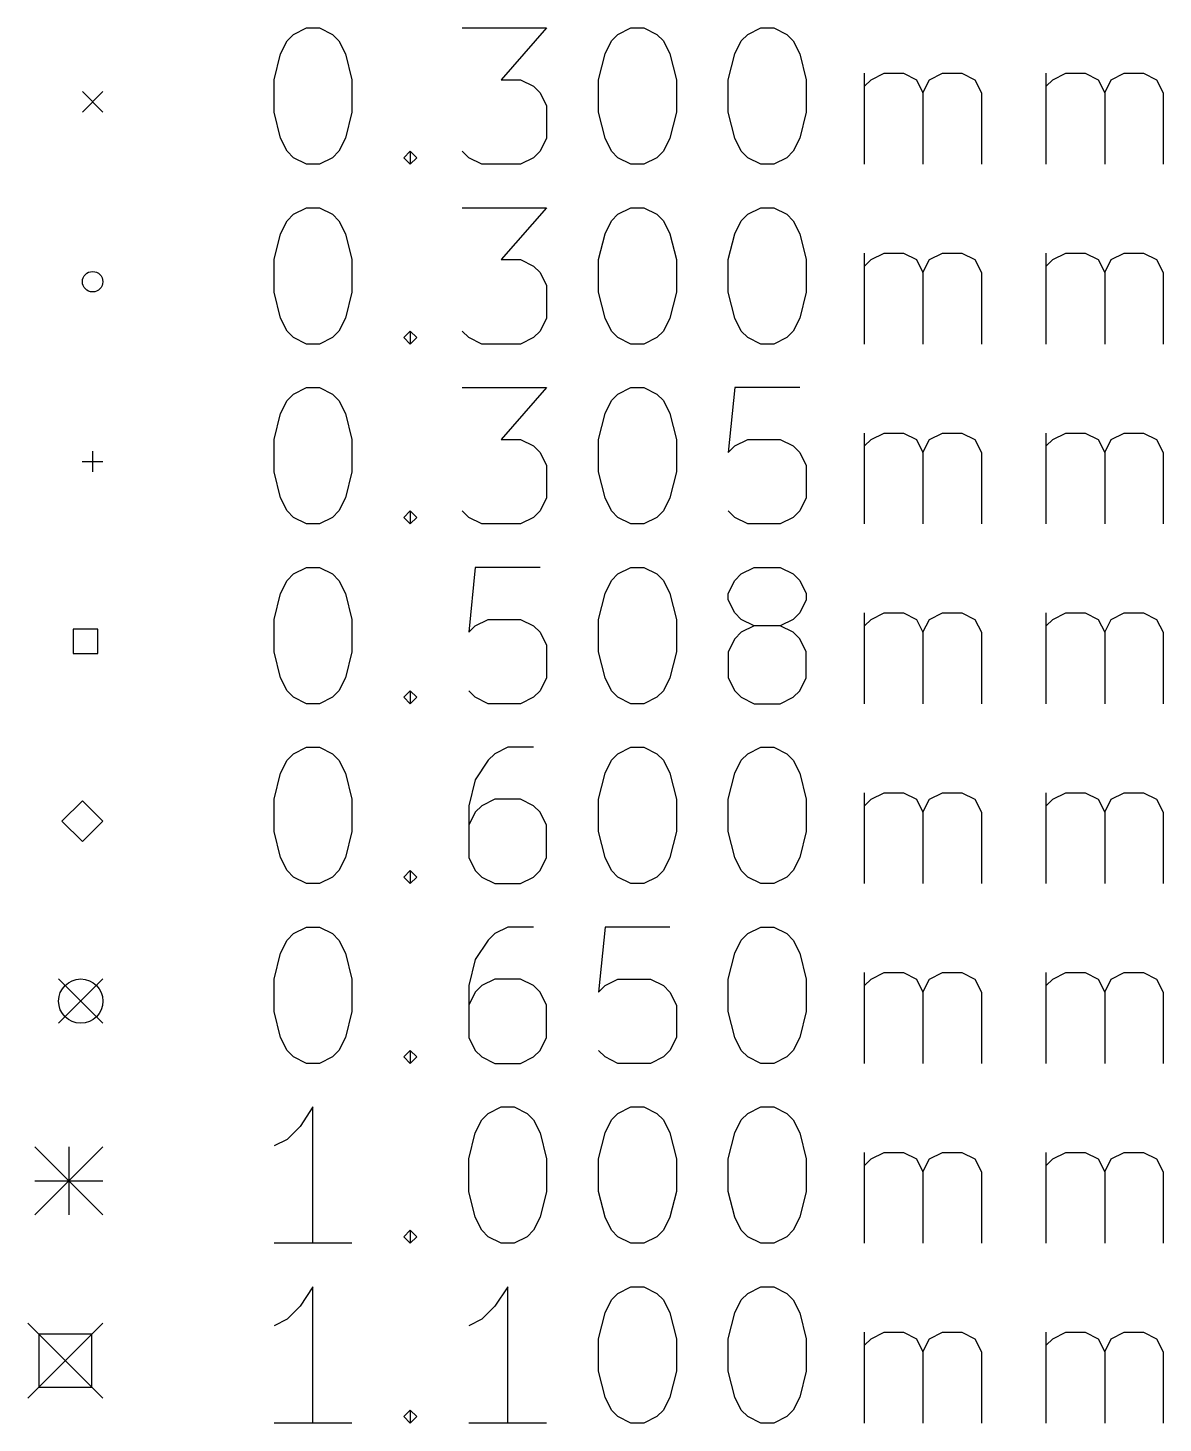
# Model space of a CAD drawing. Extents: x -30.2 to 35.4, y -56.2 to 29.
# Drawn here: x -30.2 to -13.54, y -55.39 to -34.91 of the extents above; entities that cross this region are included whole.
import ezdxf

# ---------------------------------------------------------------- set-up
doc = ezdxf.new("R2010")
doc.units = 0
doc.layers.add('BLACK', color=7, linetype='CONTINUOUS')

msp = doc.modelspace()

# ---------------------------------------------------------------- linework, layer by layer
at = {"layer": 'BLACK', "linetype": 'CONTINUOUS'}
for p, q in [((-26.397, -35.1053), (-26.3018, -35.0101)), ((-26.3018, -35.0101), (-26.1113, -34.9148)), ((-26.1113, -34.9148), (-25.9208, -34.9148)), ((-25.9208, -34.9148), (-25.7303, -35.0101)), ((-25.7303, -35.0101), (-25.6351, -35.1053)), ((-23.8256, -34.9148), (-22.5875, -34.9148)), ((-22.5875, -34.9148), (-23.2541, -35.6767)), ((-21.6351, -35.1053), (-21.5398, -35.0101)), ((-21.5398, -35.0101), (-21.3494, -34.9148)), ((-21.3494, -34.9148), (-21.1589, -34.9148)), ((-21.1589, -34.9148), (-20.9684, -35.0101)), ((-20.9684, -35.0101), (-20.8732, -35.1053)), ((-19.7303, -35.1053), (-19.6351, -35.0101)), ((-19.6351, -35.0101), (-19.4446, -34.9148)), ((-19.4446, -34.9148), (-19.2541, -34.9148)), ((-19.2541, -34.9148), (-19.0637, -35.0101)), ((-19.0637, -35.0101), (-18.9684, -35.1053)), ((-26.4922, -35.2958), (-26.397, -35.1053)), ((-25.6351, -35.1053), (-25.5398, -35.2958)), ((-21.7303, -35.2958), (-21.6351, -35.1053)), ((-20.8732, -35.1053), (-20.7779, -35.2958)), ((-19.8256, -35.2958), (-19.7303, -35.1053)), ((-18.9684, -35.1053), (-18.8732, -35.2958)), ((-26.5875, -35.6767), (-26.4922, -35.2958)), ((-25.5398, -35.2958), (-25.4446, -35.6767)), ((-21.8256, -35.6767), (-21.7303, -35.2958)), ((-20.7779, -35.2958), (-20.6827, -35.6767)), ((-19.9208, -35.6767), (-19.8256, -35.2958)), ((-18.8732, -35.2958), (-18.7779, -35.6767)), ((-17.9208, -36.9148), (-17.9208, -35.5815)), ((-17.8256, -35.6767), (-17.6351, -35.5815)), ((-17.6351, -35.5815), (-17.3494, -35.5815)), ((-17.3494, -35.5815), (-17.1589, -35.6767)), ((-16.9684, -35.6767), (-16.7779, -35.5815)), ((-16.7779, -35.5815), (-16.4922, -35.5815)), ((-16.4922, -35.5815), (-16.3018, -35.6767)), ((-15.2541, -36.9148), (-15.2541, -35.5815)), ((-15.1589, -35.6767), (-14.9684, -35.5815)), ((-14.9684, -35.5815), (-14.6827, -35.5815)), ((-14.6827, -35.5815), (-14.4922, -35.6767)), ((-14.3018, -35.6767), (-14.1113, -35.5815)), ((-14.1113, -35.5815), (-13.8256, -35.5815)), ((-13.8256, -35.5815), (-13.6351, -35.6767)), ((-26.5875, -36.1529), (-26.5875, -35.6767)), ((-25.4446, -35.6767), (-25.4446, -36.1529)), ((-23.2541, -35.6767), (-22.9684, -35.6767)), ((-22.9684, -35.6767), (-22.7779, -35.772)), ((-22.7779, -35.772), (-22.6827, -35.8672)), ((-21.8256, -36.1529), (-21.8256, -35.6767)), ((-20.6827, -35.6767), (-20.6827, -36.1529)), ((-19.9208, -36.1529), (-19.9208, -35.6767)), ((-18.7779, -35.6767), (-18.7779, -36.1529)), ((-17.9208, -35.772), (-17.8256, -35.6767)), ((-17.1589, -35.6767), (-17.0637, -35.8672)), ((-17.0637, -35.8672), (-16.9684, -35.6767)), ((-16.3018, -35.6767), (-16.2065, -35.8672)), ((-15.2541, -35.772), (-15.1589, -35.6767)), ((-14.4922, -35.6767), (-14.397, -35.8672)), ((-14.397, -35.8672), (-14.3018, -35.6767)), ((-13.6351, -35.6767), (-13.5398, -35.8672)), ((-29.4, -35.85), (-29.1, -36.15)), ((-29.1, -35.85), (-29.4, -36.15)), ((-22.6827, -35.8672), (-22.5875, -36.0577)), ((-17.0637, -35.8672), (-17.0637, -36.9148)), ((-16.2065, -35.8672), (-16.2065, -36.9148)), ((-14.397, -35.8672), (-14.397, -36.9148)), ((-13.5398, -35.8672), (-13.5398, -36.9148)), ((-26.4922, -36.5339), (-26.5875, -36.1529)), ((-25.4446, -36.1529), (-25.5398, -36.5339)), ((-22.5875, -36.0577), (-22.5875, -36.5339)), ((-21.7303, -36.5339), (-21.8256, -36.1529)), ((-20.6827, -36.1529), (-20.7779, -36.5339)), ((-19.8256, -36.5339), (-19.9208, -36.1529)), ((-18.7779, -36.1529), (-18.8732, -36.5339)), ((-26.397, -36.7244), (-26.4922, -36.5339)), ((-25.5398, -36.5339), (-25.6351, -36.7244)), ((-22.5875, -36.5339), (-22.6827, -36.7244)), ((-21.6351, -36.7244), (-21.7303, -36.5339)), ((-20.7779, -36.5339), (-20.8732, -36.7244)), ((-19.7303, -36.7244), (-19.8256, -36.5339)), ((-18.8732, -36.5339), (-18.9684, -36.7244)), ((-26.3018, -36.8196), (-26.397, -36.7244)), ((-26.1113, -36.9148), (-26.3018, -36.8196)), ((-25.7303, -36.8196), (-25.9208, -36.9148)), ((-25.6351, -36.7244), (-25.7303, -36.8196)), ((-24.6827, -36.8196), (-24.5875, -36.7244)), ((-24.5875, -36.9148), (-24.6827, -36.8196)), ((-24.5875, -36.7244), (-24.4922, -36.8196)), ((-24.5875, -36.7244), (-24.5875, -36.9148)), ((-24.4922, -36.8196), (-24.5875, -36.9148)), ((-23.7303, -36.8196), (-23.8256, -36.7244)), ((-23.5398, -36.9148), (-23.7303, -36.8196)), ((-22.7779, -36.8196), (-22.9684, -36.9148)), ((-22.6827, -36.7244), (-22.7779, -36.8196)), ((-21.5398, -36.8196), (-21.6351, -36.7244)), ((-21.3494, -36.9148), (-21.5398, -36.8196)), ((-20.9684, -36.8196), (-21.1589, -36.9148)), ((-20.8732, -36.7244), (-20.9684, -36.8196)), ((-19.6351, -36.8196), (-19.7303, -36.7244)), ((-19.4446, -36.9148), (-19.6351, -36.8196)), ((-19.0637, -36.8196), (-19.2541, -36.9148)), ((-18.9684, -36.7244), (-19.0637, -36.8196)), ((-25.9208, -36.9148), (-26.1113, -36.9148)), ((-22.9684, -36.9148), (-23.5398, -36.9148)), ((-21.1589, -36.9148), (-21.3494, -36.9148)), ((-19.2541, -36.9148), (-19.4446, -36.9148)), ((-26.397, -37.7453), (-26.3018, -37.6501)), ((-26.3018, -37.6501), (-26.1113, -37.5548)), ((-26.1113, -37.5548), (-25.9208, -37.5548)), ((-25.9208, -37.5548), (-25.7303, -37.6501)), ((-25.7303, -37.6501), (-25.6351, -37.7453)), ((-23.8256, -37.5548), (-22.5875, -37.5548)), ((-22.5875, -37.5548), (-23.2541, -38.3167)), ((-21.6351, -37.7453), (-21.5398, -37.6501)), ((-21.5398, -37.6501), (-21.3494, -37.5548)), ((-21.3494, -37.5548), (-21.1589, -37.5548)), ((-21.1589, -37.5548), (-20.9684, -37.6501)), ((-20.9684, -37.6501), (-20.8732, -37.7453)), ((-19.7303, -37.7453), (-19.6351, -37.6501)), ((-19.6351, -37.6501), (-19.4446, -37.5548)), ((-19.4446, -37.5548), (-19.2541, -37.5548)), ((-19.2541, -37.5548), (-19.0637, -37.6501)), ((-19.0637, -37.6501), (-18.9684, -37.7453)), ((-26.4922, -37.9358), (-26.397, -37.7453)), ((-25.6351, -37.7453), (-25.5398, -37.9358)), ((-21.7303, -37.9358), (-21.6351, -37.7453)), ((-20.8732, -37.7453), (-20.7779, -37.9358)), ((-19.8256, -37.9358), (-19.7303, -37.7453)), ((-18.9684, -37.7453), (-18.8732, -37.9358)), ((-26.5875, -38.3167), (-26.4922, -37.9358)), ((-25.5398, -37.9358), (-25.4446, -38.3167)), ((-21.8256, -38.3167), (-21.7303, -37.9358)), ((-20.7779, -37.9358), (-20.6827, -38.3167)), ((-19.9208, -38.3167), (-19.8256, -37.9358)), ((-18.8732, -37.9358), (-18.7779, -38.3167)), ((-17.9208, -39.5548), (-17.9208, -38.2215)), ((-17.8256, -38.3167), (-17.6351, -38.2215)), ((-17.6351, -38.2215), (-17.3494, -38.2215)), ((-17.3494, -38.2215), (-17.1589, -38.3167)), ((-16.9684, -38.3167), (-16.7779, -38.2215)), ((-16.7779, -38.2215), (-16.4922, -38.2215)), ((-16.4922, -38.2215), (-16.3018, -38.3167)), ((-15.2541, -39.5548), (-15.2541, -38.2215)), ((-15.1589, -38.3167), (-14.9684, -38.2215)), ((-14.9684, -38.2215), (-14.6827, -38.2215)), ((-14.6827, -38.2215), (-14.4922, -38.3167)), ((-14.3018, -38.3167), (-14.1113, -38.2215)), ((-14.1113, -38.2215), (-13.8256, -38.2215)), ((-13.8256, -38.2215), (-13.6351, -38.3167)), ((-26.5875, -38.7929), (-26.5875, -38.3167)), ((-25.4446, -38.3167), (-25.4446, -38.7929)), ((-23.2541, -38.3167), (-22.9684, -38.3167)), ((-22.9684, -38.3167), (-22.7779, -38.412)), ((-22.7779, -38.412), (-22.6827, -38.5072)), ((-21.8256, -38.7929), (-21.8256, -38.3167)), ((-20.6827, -38.3167), (-20.6827, -38.7929)), ((-19.9208, -38.7929), (-19.9208, -38.3167)), ((-18.7779, -38.3167), (-18.7779, -38.7929)), ((-17.9208, -38.412), (-17.8256, -38.3167)), ((-17.1589, -38.3167), (-17.0637, -38.5072)), ((-17.0637, -38.5072), (-16.9684, -38.3167)), ((-16.3018, -38.3167), (-16.2065, -38.5072)), ((-15.2541, -38.412), (-15.1589, -38.3167)), ((-14.4922, -38.3167), (-14.397, -38.5072)), ((-14.397, -38.5072), (-14.3018, -38.3167)), ((-13.6351, -38.3167), (-13.5398, -38.5072)), ((-22.6827, -38.5072), (-22.5875, -38.6977)), ((-22.5875, -38.6977), (-22.5875, -39.1739)), ((-17.0637, -38.5072), (-17.0637, -39.5548)), ((-16.2065, -38.5072), (-16.2065, -39.5548)), ((-14.397, -38.5072), (-14.397, -39.5548)), ((-13.5398, -38.5072), (-13.5398, -39.5548)), ((-26.4922, -39.1739), (-26.5875, -38.7929)), ((-25.4446, -38.7929), (-25.5398, -39.1739)), ((-21.7303, -39.1739), (-21.8256, -38.7929)), ((-20.6827, -38.7929), (-20.7779, -39.1739)), ((-19.8256, -39.1739), (-19.9208, -38.7929)), ((-18.7779, -38.7929), (-18.8732, -39.1739)), ((-26.397, -39.3644), (-26.4922, -39.1739)), ((-25.5398, -39.1739), (-25.6351, -39.3644)), ((-22.5875, -39.1739), (-22.6827, -39.3644)), ((-21.6351, -39.3644), (-21.7303, -39.1739)), ((-20.7779, -39.1739), (-20.8732, -39.3644)), ((-19.7303, -39.3644), (-19.8256, -39.1739)), ((-18.8732, -39.1739), (-18.9684, -39.3644)), ((-26.3018, -39.4596), (-26.397, -39.3644)), ((-26.1113, -39.5548), (-26.3018, -39.4596)), ((-25.7303, -39.4596), (-25.9208, -39.5548)), ((-25.6351, -39.3644), (-25.7303, -39.4596)), ((-24.6827, -39.4596), (-24.5875, -39.3644)), ((-24.5875, -39.5548), (-24.6827, -39.4596)), ((-24.5875, -39.3644), (-24.4922, -39.4596)), ((-24.5875, -39.3644), (-24.5875, -39.5548)), ((-24.4922, -39.4596), (-24.5875, -39.5548)), ((-23.7303, -39.4596), (-23.8256, -39.3644)), ((-23.5398, -39.5548), (-23.7303, -39.4596)), ((-22.7779, -39.4596), (-22.9684, -39.5548)), ((-22.6827, -39.3644), (-22.7779, -39.4596)), ((-21.5398, -39.4596), (-21.6351, -39.3644)), ((-21.3494, -39.5548), (-21.5398, -39.4596)), ((-20.9684, -39.4596), (-21.1589, -39.5548)), ((-20.8732, -39.3644), (-20.9684, -39.4596)), ((-19.6351, -39.4596), (-19.7303, -39.3644)), ((-19.4446, -39.5548), (-19.6351, -39.4596)), ((-19.0637, -39.4596), (-19.2541, -39.5548)), ((-18.9684, -39.3644), (-19.0637, -39.4596)), ((-25.9208, -39.5548), (-26.1113, -39.5548)), ((-22.9684, -39.5548), (-23.5398, -39.5548)), ((-21.1589, -39.5548), (-21.3494, -39.5548)), ((-19.2541, -39.5548), (-19.4446, -39.5548)), ((-26.397, -40.3853), (-26.3018, -40.2901)), ((-26.3018, -40.2901), (-26.1113, -40.1948)), ((-26.1113, -40.1948), (-25.9208, -40.1948)), ((-25.9208, -40.1948), (-25.7303, -40.2901)), ((-25.7303, -40.2901), (-25.6351, -40.3853)), ((-23.8256, -40.1948), (-22.5875, -40.1948)), ((-22.5875, -40.1948), (-23.2541, -40.9567)), ((-21.6351, -40.3853), (-21.5398, -40.2901)), ((-21.5398, -40.2901), (-21.3494, -40.1948)), ((-21.3494, -40.1948), (-21.1589, -40.1948)), ((-21.1589, -40.1948), (-20.9684, -40.2901)), ((-20.9684, -40.2901), (-20.8732, -40.3853)), ((-19.8256, -40.1948), (-19.9208, -41.1472)), ((-18.8732, -40.1948), (-19.8256, -40.1948)), ((-26.4922, -40.5758), (-26.397, -40.3853)), ((-25.6351, -40.3853), (-25.5398, -40.5758)), ((-21.7303, -40.5758), (-21.6351, -40.3853)), ((-20.8732, -40.3853), (-20.7779, -40.5758)), ((-26.5875, -40.9567), (-26.4922, -40.5758)), ((-25.5398, -40.5758), (-25.4446, -40.9567)), ((-21.8256, -40.9567), (-21.7303, -40.5758)), ((-20.7779, -40.5758), (-20.6827, -40.9567)), ((-26.5875, -41.4329), (-26.5875, -40.9567)), ((-25.4446, -40.9567), (-25.4446, -41.4329)), ((-23.2541, -40.9567), (-22.9684, -40.9567)), ((-22.9684, -40.9567), (-22.7779, -41.052)), ((-21.8256, -41.4329), (-21.8256, -40.9567)), ((-20.6827, -40.9567), (-20.6827, -41.4329)), ((-19.8256, -41.052), (-19.6351, -40.9567)), ((-19.6351, -40.9567), (-19.1589, -40.9567)), ((-19.1589, -40.9567), (-18.9684, -41.052)), ((-17.9208, -42.1948), (-17.9208, -40.8615)), ((-17.9208, -41.052), (-17.8256, -40.9567)), ((-17.8256, -40.9567), (-17.6351, -40.8615)), ((-17.6351, -40.8615), (-17.3494, -40.8615)), ((-17.3494, -40.8615), (-17.1589, -40.9567)), ((-17.1589, -40.9567), (-17.0637, -41.1472)), ((-17.0637, -41.1472), (-16.9684, -40.9567)), ((-16.9684, -40.9567), (-16.7779, -40.8615)), ((-16.7779, -40.8615), (-16.4922, -40.8615)), ((-16.4922, -40.8615), (-16.3018, -40.9567)), ((-16.3018, -40.9567), (-16.2065, -41.1472)), ((-15.2541, -42.1948), (-15.2541, -40.8615)), ((-15.2541, -41.052), (-15.1589, -40.9567)), ((-15.1589, -40.9567), (-14.9684, -40.8615)), ((-14.9684, -40.8615), (-14.6827, -40.8615)), ((-14.6827, -40.8615), (-14.4922, -40.9567)), ((-14.4922, -40.9567), (-14.397, -41.1472)), ((-14.397, -41.1472), (-14.3018, -40.9567)), ((-14.3018, -40.9567), (-14.1113, -40.8615)), ((-14.1113, -40.8615), (-13.8256, -40.8615)), ((-13.8256, -40.8615), (-13.6351, -40.9567)), ((-13.6351, -40.9567), (-13.5398, -41.1472)), ((-29.2524, -41.1276), (-29.2524, -41.4324)), ((-22.7779, -41.052), (-22.6827, -41.1472)), ((-22.6827, -41.1472), (-22.5875, -41.3377)), ((-19.9208, -41.1472), (-19.8256, -41.052)), ((-18.9684, -41.052), (-18.8732, -41.1472)), ((-18.8732, -41.1472), (-18.7779, -41.3377)), ((-17.0637, -41.1472), (-17.0637, -42.1948)), ((-16.2065, -41.1472), (-16.2065, -42.1948)), ((-14.397, -41.1472), (-14.397, -42.1948)), ((-13.5398, -41.1472), (-13.5398, -42.1948)), ((-29.4048, -41.28), (-29.1, -41.28)), ((-22.5875, -41.3377), (-22.5875, -41.8139)), ((-18.7779, -41.3377), (-18.7779, -41.8139)), ((-26.4922, -41.8139), (-26.5875, -41.4329)), ((-25.4446, -41.4329), (-25.5398, -41.8139)), ((-21.7303, -41.8139), (-21.8256, -41.4329)), ((-20.6827, -41.4329), (-20.7779, -41.8139)), ((-26.397, -42.0044), (-26.4922, -41.8139)), ((-25.5398, -41.8139), (-25.6351, -42.0044)), ((-22.5875, -41.8139), (-22.6827, -42.0044)), ((-21.6351, -42.0044), (-21.7303, -41.8139)), ((-20.7779, -41.8139), (-20.8732, -42.0044)), ((-18.7779, -41.8139), (-18.8732, -42.0044)), ((-26.3018, -42.0996), (-26.397, -42.0044)), ((-26.1113, -42.1948), (-26.3018, -42.0996)), ((-25.7303, -42.0996), (-25.9208, -42.1948)), ((-25.6351, -42.0044), (-25.7303, -42.0996)), ((-24.6827, -42.0996), (-24.5875, -42.0044)), ((-24.5875, -42.1948), (-24.6827, -42.0996)), ((-24.5875, -42.0044), (-24.4922, -42.0996)), ((-24.5875, -42.0044), (-24.5875, -42.1948)), ((-24.4922, -42.0996), (-24.5875, -42.1948)), ((-23.7303, -42.0996), (-23.8256, -42.0044)), ((-23.5398, -42.1948), (-23.7303, -42.0996)), ((-22.7779, -42.0996), (-22.9684, -42.1948)), ((-22.6827, -42.0044), (-22.7779, -42.0996)), ((-21.5398, -42.0996), (-21.6351, -42.0044)), ((-21.3494, -42.1948), (-21.5398, -42.0996)), ((-20.9684, -42.0996), (-21.1589, -42.1948)), ((-20.8732, -42.0044), (-20.9684, -42.0996)), ((-19.8256, -42.0996), (-19.9208, -42.0044)), ((-19.6351, -42.1948), (-19.8256, -42.0996)), ((-18.9684, -42.0996), (-19.1589, -42.1948)), ((-18.8732, -42.0044), (-18.9684, -42.0996)), ((-25.9208, -42.1948), (-26.1113, -42.1948)), ((-22.9684, -42.1948), (-23.5398, -42.1948)), ((-21.1589, -42.1948), (-21.3494, -42.1948)), ((-19.1589, -42.1948), (-19.6351, -42.1948)), ((-26.397, -43.0253), (-26.3018, -42.9301)), ((-26.3018, -42.9301), (-26.1113, -42.8348)), ((-26.1113, -42.8348), (-25.9208, -42.8348)), ((-25.9208, -42.8348), (-25.7303, -42.9301)), ((-25.7303, -42.9301), (-25.6351, -43.0253)), ((-23.6351, -42.8348), (-23.7303, -43.7872)), ((-22.6827, -42.8348), (-23.6351, -42.8348)), ((-21.6351, -43.0253), (-21.5398, -42.9301)), ((-21.5398, -42.9301), (-21.3494, -42.8348)), ((-21.3494, -42.8348), (-21.1589, -42.8348)), ((-21.1589, -42.8348), (-20.9684, -42.9301)), ((-20.9684, -42.9301), (-20.8732, -43.0253)), ((-19.8256, -43.0253), (-19.7303, -42.9301)), ((-19.7303, -42.9301), (-19.5398, -42.8348)), ((-19.5398, -42.8348), (-19.1589, -42.8348)), ((-19.1589, -42.8348), (-18.9684, -42.9301)), ((-18.9684, -42.9301), (-18.8732, -43.0253)), ((-26.4922, -43.2158), (-26.397, -43.0253)), ((-25.6351, -43.0253), (-25.5398, -43.2158)), ((-21.7303, -43.2158), (-21.6351, -43.0253)), ((-20.8732, -43.0253), (-20.7779, -43.2158)), ((-19.9208, -43.2158), (-19.8256, -43.0253)), ((-18.8732, -43.0253), (-18.7779, -43.2158)), ((-26.5875, -43.5967), (-26.4922, -43.2158)), ((-25.5398, -43.2158), (-25.4446, -43.5967)), ((-21.8256, -43.5967), (-21.7303, -43.2158)), ((-20.7779, -43.2158), (-20.6827, -43.5967)), ((-19.9208, -43.311), (-19.9208, -43.2158)), ((-19.8256, -43.5015), (-19.9208, -43.311)), ((-18.7779, -43.311), (-18.8732, -43.5015)), ((-18.7779, -43.2158), (-18.7779, -43.311)), ((-26.5875, -44.0729), (-26.5875, -43.5967)), ((-25.4446, -43.5967), (-25.4446, -44.0729)), ((-23.6351, -43.692), (-23.4446, -43.5967)), ((-23.4446, -43.5967), (-22.9684, -43.5967)), ((-22.9684, -43.5967), (-22.7779, -43.692)), ((-21.8256, -44.0729), (-21.8256, -43.5967)), ((-20.6827, -43.5967), (-20.6827, -44.0729)), ((-19.7303, -43.5967), (-19.8256, -43.5015)), ((-19.5398, -43.692), (-19.7303, -43.5967)), ((-18.9684, -43.5967), (-19.1589, -43.692)), ((-18.8732, -43.5015), (-18.9684, -43.5967)), ((-17.9208, -44.8348), (-17.9208, -43.5015)), ((-17.9208, -43.692), (-17.8256, -43.5967)), ((-17.8256, -43.5967), (-17.6351, -43.5015)), ((-17.6351, -43.5015), (-17.3494, -43.5015)), ((-17.3494, -43.5015), (-17.1589, -43.5967)), ((-17.1589, -43.5967), (-17.0637, -43.7872)), ((-17.0637, -43.7872), (-16.9684, -43.5967)), ((-16.9684, -43.5967), (-16.7779, -43.5015)), ((-16.7779, -43.5015), (-16.4922, -43.5015)), ((-16.4922, -43.5015), (-16.3018, -43.5967)), ((-16.3018, -43.5967), (-16.2065, -43.7872)), ((-15.2541, -44.8348), (-15.2541, -43.5015)), ((-15.2541, -43.692), (-15.1589, -43.5967)), ((-15.1589, -43.5967), (-14.9684, -43.5015)), ((-14.9684, -43.5015), (-14.6827, -43.5015)), ((-14.6827, -43.5015), (-14.4922, -43.5967)), ((-14.4922, -43.5967), (-14.397, -43.7872)), ((-14.397, -43.7872), (-14.3018, -43.5967)), ((-14.3018, -43.5967), (-14.1113, -43.5015)), ((-14.1113, -43.5015), (-13.8256, -43.5015)), ((-13.8256, -43.5015), (-13.6351, -43.5967)), ((-13.6351, -43.5967), (-13.5398, -43.7872)), ((-29.1744, -43.7404), (-29.5336, -43.7404)), ((-29.5336, -43.7404), (-29.5336, -44.0996)), ((-29.1744, -44.0996), (-29.1744, -43.7404)), ((-23.7303, -43.7872), (-23.6351, -43.692)), ((-22.7779, -43.692), (-22.6827, -43.7872)), ((-22.6827, -43.7872), (-22.5875, -43.9777)), ((-19.7303, -43.7872), (-19.8256, -43.8825)), ((-19.5398, -43.692), (-19.7303, -43.7872)), ((-19.1589, -43.692), (-19.5398, -43.692)), ((-18.9684, -43.7872), (-19.1589, -43.692)), ((-18.8732, -43.8825), (-18.9684, -43.7872)), ((-17.0637, -43.7872), (-17.0637, -44.8348)), ((-16.2065, -43.7872), (-16.2065, -44.8348)), ((-14.397, -43.7872), (-14.397, -44.8348)), ((-13.5398, -43.7872), (-13.5398, -44.8348)), ((-22.5875, -43.9777), (-22.5875, -44.4539)), ((-19.8256, -43.8825), (-19.9208, -44.0729)), ((-18.7779, -44.0729), (-18.8732, -43.8825)), ((-29.5336, -44.0996), (-29.1744, -44.0996)), ((-26.4922, -44.4539), (-26.5875, -44.0729)), ((-25.4446, -44.0729), (-25.5398, -44.4539)), ((-21.7303, -44.4539), (-21.8256, -44.0729)), ((-20.6827, -44.0729), (-20.7779, -44.4539)), ((-19.9208, -44.0729), (-19.9208, -44.4539)), ((-18.7779, -44.4539), (-18.7779, -44.0729)), ((-26.397, -44.6444), (-26.4922, -44.4539)), ((-26.3018, -44.7396), (-26.397, -44.6444)), ((-25.6351, -44.6444), (-25.7303, -44.7396)), ((-25.5398, -44.4539), (-25.6351, -44.6444)), ((-24.6827, -44.7396), (-24.5875, -44.6444)), ((-24.5875, -44.6444), (-24.4922, -44.7396)), ((-24.5875, -44.6444), (-24.5875, -44.8348)), ((-23.6351, -44.7396), (-23.7303, -44.6444)), ((-22.6827, -44.6444), (-22.7779, -44.7396)), ((-22.5875, -44.4539), (-22.6827, -44.6444)), ((-21.6351, -44.6444), (-21.7303, -44.4539)), ((-21.5398, -44.7396), (-21.6351, -44.6444)), ((-20.8732, -44.6444), (-20.9684, -44.7396)), ((-20.7779, -44.4539), (-20.8732, -44.6444)), ((-19.9208, -44.4539), (-19.8256, -44.6444)), ((-19.8256, -44.6444), (-19.7303, -44.7396)), ((-18.9684, -44.7396), (-18.8732, -44.6444)), ((-18.8732, -44.6444), (-18.7779, -44.4539)), ((-26.1113, -44.8348), (-26.3018, -44.7396)), ((-25.9208, -44.8348), (-26.1113, -44.8348)), ((-25.7303, -44.7396), (-25.9208, -44.8348)), ((-24.5875, -44.8348), (-24.6827, -44.7396)), ((-24.4922, -44.7396), (-24.5875, -44.8348)), ((-23.4446, -44.8348), (-23.6351, -44.7396)), ((-22.9684, -44.8348), (-23.4446, -44.8348)), ((-22.7779, -44.7396), (-22.9684, -44.8348)), ((-21.3494, -44.8348), (-21.5398, -44.7396)), ((-21.1589, -44.8348), (-21.3494, -44.8348)), ((-20.9684, -44.7396), (-21.1589, -44.8348)), ((-19.7303, -44.7396), (-19.5398, -44.8348)), ((-19.5398, -44.8348), (-19.1589, -44.8348)), ((-19.1589, -44.8348), (-18.9684, -44.7396)), ((-26.4922, -45.8558), (-26.397, -45.6653)), ((-26.397, -45.6653), (-26.3018, -45.5701)), ((-26.3018, -45.5701), (-26.1113, -45.4748)), ((-26.1113, -45.4748), (-25.9208, -45.4748)), ((-25.9208, -45.4748), (-25.7303, -45.5701)), ((-25.7303, -45.5701), (-25.6351, -45.6653)), ((-25.6351, -45.6653), (-25.5398, -45.8558)), ((-23.4446, -45.6653), (-23.6351, -45.951)), ((-23.3494, -45.5701), (-23.4446, -45.6653)), ((-23.1589, -45.4748), (-23.3494, -45.5701)), ((-22.7779, -45.4748), (-23.1589, -45.4748)), ((-21.7303, -45.8558), (-21.6351, -45.6653)), ((-21.6351, -45.6653), (-21.5398, -45.5701)), ((-21.5398, -45.5701), (-21.3494, -45.4748)), ((-21.3494, -45.4748), (-21.1589, -45.4748)), ((-21.1589, -45.4748), (-20.9684, -45.5701)), ((-20.9684, -45.5701), (-20.8732, -45.6653)), ((-20.8732, -45.6653), (-20.7779, -45.8558)), ((-19.8256, -45.8558), (-19.7303, -45.6653)), ((-19.7303, -45.6653), (-19.6351, -45.5701)), ((-19.6351, -45.5701), (-19.4446, -45.4748)), ((-19.4446, -45.4748), (-19.2541, -45.4748)), ((-19.2541, -45.4748), (-19.0637, -45.5701)), ((-19.0637, -45.5701), (-18.9684, -45.6653)), ((-18.9684, -45.6653), (-18.8732, -45.8558)), ((-26.5875, -46.2367), (-26.4922, -45.8558)), ((-25.5398, -45.8558), (-25.4446, -46.2367)), ((-21.8256, -46.2367), (-21.7303, -45.8558)), ((-20.7779, -45.8558), (-20.6827, -46.2367)), ((-19.9208, -46.2367), (-19.8256, -45.8558)), ((-18.8732, -45.8558), (-18.7779, -46.2367)), ((-23.6351, -45.951), (-23.7303, -46.332)), ((-29.4, -46.26), (-29.7, -46.56)), ((-29.1, -46.56), (-29.4, -46.26)), ((-26.5875, -46.7129), (-26.5875, -46.2367)), ((-25.4446, -46.2367), (-25.4446, -46.7129)), ((-23.3494, -46.2367), (-23.5398, -46.332)), ((-22.9684, -46.2367), (-23.3494, -46.2367)), ((-22.7779, -46.332), (-22.9684, -46.2367)), ((-21.8256, -46.7129), (-21.8256, -46.2367)), ((-20.6827, -46.2367), (-20.6827, -46.7129)), ((-19.9208, -46.7129), (-19.9208, -46.2367)), ((-18.7779, -46.2367), (-18.7779, -46.7129)), ((-17.9208, -47.4748), (-17.9208, -46.1415)), ((-17.9208, -46.332), (-17.8256, -46.2367)), ((-17.8256, -46.2367), (-17.6351, -46.1415)), ((-17.6351, -46.1415), (-17.3494, -46.1415)), ((-17.3494, -46.1415), (-17.1589, -46.2367)), ((-17.1589, -46.2367), (-17.0637, -46.4272)), ((-17.0637, -46.4272), (-16.9684, -46.2367)), ((-16.9684, -46.2367), (-16.7779, -46.1415)), ((-16.7779, -46.1415), (-16.4922, -46.1415)), ((-16.4922, -46.1415), (-16.3018, -46.2367)), ((-16.3018, -46.2367), (-16.2065, -46.4272)), ((-15.2541, -47.4748), (-15.2541, -46.1415)), ((-15.2541, -46.332), (-15.1589, -46.2367)), ((-15.1589, -46.2367), (-14.9684, -46.1415)), ((-14.9684, -46.1415), (-14.6827, -46.1415)), ((-14.6827, -46.1415), (-14.4922, -46.2367)), ((-14.4922, -46.2367), (-14.397, -46.4272)), ((-14.397, -46.4272), (-14.3018, -46.2367)), ((-14.3018, -46.2367), (-14.1113, -46.1415)), ((-14.1113, -46.1415), (-13.8256, -46.1415)), ((-13.8256, -46.1415), (-13.6351, -46.2367)), ((-13.6351, -46.2367), (-13.5398, -46.4272)), ((-23.7303, -46.332), (-23.7303, -47.0939)), ((-23.6351, -46.4272), (-23.7303, -46.6177)), ((-23.5398, -46.332), (-23.6351, -46.4272)), ((-22.6827, -46.4272), (-22.7779, -46.332)), ((-22.5875, -46.6177), (-22.6827, -46.4272)), ((-17.0637, -46.4272), (-17.0637, -47.4748)), ((-16.2065, -46.4272), (-16.2065, -47.4748)), ((-14.397, -46.4272), (-14.397, -47.4748)), ((-13.5398, -46.4272), (-13.5398, -47.4748)), ((-29.7, -46.56), (-29.4, -46.86)), ((-29.4, -46.86), (-29.1, -46.56)), ((-22.5875, -47.0939), (-22.5875, -46.6177)), ((-26.4922, -47.0939), (-26.5875, -46.7129)), ((-25.4446, -46.7129), (-25.5398, -47.0939)), ((-21.7303, -47.0939), (-21.8256, -46.7129)), ((-20.6827, -46.7129), (-20.7779, -47.0939)), ((-19.8256, -47.0939), (-19.9208, -46.7129)), ((-18.7779, -46.7129), (-18.8732, -47.0939)), ((-26.397, -47.2844), (-26.4922, -47.0939)), ((-25.5398, -47.0939), (-25.6351, -47.2844)), ((-23.7303, -47.0939), (-23.6351, -47.2844)), ((-22.6827, -47.2844), (-22.5875, -47.0939)), ((-21.6351, -47.2844), (-21.7303, -47.0939)), ((-20.7779, -47.0939), (-20.8732, -47.2844)), ((-19.7303, -47.2844), (-19.8256, -47.0939)), ((-18.8732, -47.0939), (-18.9684, -47.2844)), ((-26.3018, -47.3796), (-26.397, -47.2844)), ((-25.6351, -47.2844), (-25.7303, -47.3796)), ((-24.6827, -47.3796), (-24.5875, -47.2844)), ((-24.5875, -47.2844), (-24.4922, -47.3796)), ((-24.5875, -47.2844), (-24.5875, -47.4748)), ((-23.6351, -47.2844), (-23.5398, -47.3796)), ((-22.7779, -47.3796), (-22.6827, -47.2844)), ((-21.5398, -47.3796), (-21.6351, -47.2844)), ((-20.8732, -47.2844), (-20.9684, -47.3796)), ((-19.6351, -47.3796), (-19.7303, -47.2844)), ((-18.9684, -47.2844), (-19.0637, -47.3796)), ((-26.1113, -47.4748), (-26.3018, -47.3796)), ((-25.9208, -47.4748), (-26.1113, -47.4748)), ((-25.7303, -47.3796), (-25.9208, -47.4748)), ((-24.5875, -47.4748), (-24.6827, -47.3796)), ((-24.4922, -47.3796), (-24.5875, -47.4748)), ((-23.5398, -47.3796), (-23.3494, -47.4748)), ((-23.3494, -47.4748), (-22.9684, -47.4748)), ((-22.9684, -47.4748), (-22.7779, -47.3796)), ((-21.3494, -47.4748), (-21.5398, -47.3796)), ((-21.1589, -47.4748), (-21.3494, -47.4748)), ((-20.9684, -47.3796), (-21.1589, -47.4748)), ((-19.4446, -47.4748), (-19.6351, -47.3796)), ((-19.2541, -47.4748), (-19.4446, -47.4748)), ((-19.0637, -47.3796), (-19.2541, -47.4748)), ((-26.3018, -48.2101), (-26.1113, -48.1148)), ((-26.1113, -48.1148), (-25.9208, -48.1148)), ((-25.9208, -48.1148), (-25.7303, -48.2101)), ((-23.1589, -48.1148), (-23.3494, -48.2101)), ((-22.7779, -48.1148), (-23.1589, -48.1148)), ((-21.7303, -48.1148), (-21.8256, -49.0672)), ((-20.7779, -48.1148), (-21.7303, -48.1148)), ((-19.6351, -48.2101), (-19.4446, -48.1148)), ((-19.4446, -48.1148), (-19.2541, -48.1148)), ((-19.2541, -48.1148), (-19.0637, -48.2101)), ((-26.4922, -48.4958), (-26.397, -48.3053)), ((-26.397, -48.3053), (-26.3018, -48.2101)), ((-25.7303, -48.2101), (-25.6351, -48.3053)), ((-25.6351, -48.3053), (-25.5398, -48.4958)), ((-23.4446, -48.3053), (-23.6351, -48.591)), ((-23.3494, -48.2101), (-23.4446, -48.3053)), ((-19.8256, -48.4958), (-19.7303, -48.3053)), ((-19.7303, -48.3053), (-19.6351, -48.2101)), ((-19.0637, -48.2101), (-18.9684, -48.3053)), ((-18.9684, -48.3053), (-18.8732, -48.4958)), ((-26.5875, -48.8767), (-26.4922, -48.4958)), ((-25.5398, -48.4958), (-25.4446, -48.8767)), ((-19.9208, -48.8767), (-19.8256, -48.4958)), ((-18.8732, -48.4958), (-18.7779, -48.8767)), ((-23.6351, -48.591), (-23.7303, -48.972)), ((-29.75, -48.875), (-29.1, -49.525)), ((-29.1, -48.875), (-29.75, -49.525)), ((-26.5875, -49.3529), (-26.5875, -48.8767)), ((-25.4446, -48.8767), (-25.4446, -49.3529)), ((-23.3494, -48.8767), (-23.5398, -48.972)), ((-22.9684, -48.8767), (-23.3494, -48.8767)), ((-22.7779, -48.972), (-22.9684, -48.8767)), ((-21.7303, -48.972), (-21.5398, -48.8767)), ((-21.5398, -48.8767), (-21.0637, -48.8767)), ((-21.0637, -48.8767), (-20.8732, -48.972)), ((-19.9208, -49.3529), (-19.9208, -48.8767)), ((-18.7779, -48.8767), (-18.7779, -49.3529)), ((-17.9208, -50.1148), (-17.9208, -48.7815)), ((-17.9208, -48.972), (-17.8256, -48.8767)), ((-17.8256, -48.8767), (-17.6351, -48.7815)), ((-17.6351, -48.7815), (-17.3494, -48.7815)), ((-17.3494, -48.7815), (-17.1589, -48.8767)), ((-17.1589, -48.8767), (-17.0637, -49.0672)), ((-17.0637, -49.0672), (-16.9684, -48.8767)), ((-16.9684, -48.8767), (-16.7779, -48.7815)), ((-16.7779, -48.7815), (-16.4922, -48.7815)), ((-16.4922, -48.7815), (-16.3018, -48.8767)), ((-16.3018, -48.8767), (-16.2065, -49.0672)), ((-15.2541, -50.1148), (-15.2541, -48.7815)), ((-15.2541, -48.972), (-15.1589, -48.8767)), ((-15.1589, -48.8767), (-14.9684, -48.7815)), ((-14.9684, -48.7815), (-14.6827, -48.7815)), ((-14.6827, -48.7815), (-14.4922, -48.8767)), ((-14.4922, -48.8767), (-14.397, -49.0672)), ((-14.397, -49.0672), (-14.3018, -48.8767)), ((-14.3018, -48.8767), (-14.1113, -48.7815)), ((-14.1113, -48.7815), (-13.8256, -48.7815)), ((-13.8256, -48.7815), (-13.6351, -48.8767)), ((-13.6351, -48.8767), (-13.5398, -49.0672)), ((-23.7303, -48.972), (-23.7303, -49.7339)), ((-23.6351, -49.0672), (-23.7303, -49.2577)), ((-23.5398, -48.972), (-23.6351, -49.0672)), ((-22.6827, -49.0672), (-22.7779, -48.972)), ((-22.5875, -49.2577), (-22.6827, -49.0672)), ((-21.8256, -49.0672), (-21.7303, -48.972)), ((-20.8732, -48.972), (-20.7779, -49.0672)), ((-20.7779, -49.0672), (-20.6827, -49.2577)), ((-17.0637, -49.0672), (-17.0637, -50.1148)), ((-16.2065, -49.0672), (-16.2065, -50.1148)), ((-14.397, -49.0672), (-14.397, -50.1148)), ((-13.5398, -49.0672), (-13.5398, -50.1148)), ((-26.4922, -49.7339), (-26.5875, -49.3529)), ((-25.4446, -49.3529), (-25.5398, -49.7339)), ((-22.5875, -49.7339), (-22.5875, -49.2577)), ((-20.6827, -49.2577), (-20.6827, -49.7339)), ((-19.8256, -49.7339), (-19.9208, -49.3529)), ((-18.7779, -49.3529), (-18.8732, -49.7339)), ((-26.397, -49.9244), (-26.4922, -49.7339)), ((-25.5398, -49.7339), (-25.6351, -49.9244)), ((-23.7303, -49.7339), (-23.6351, -49.9244)), ((-22.6827, -49.9244), (-22.5875, -49.7339)), ((-20.6827, -49.7339), (-20.7779, -49.9244)), ((-19.7303, -49.9244), (-19.8256, -49.7339)), ((-18.8732, -49.7339), (-18.9684, -49.9244)), ((-26.3018, -50.0196), (-26.397, -49.9244)), ((-25.6351, -49.9244), (-25.7303, -50.0196)), ((-24.6827, -50.0196), (-24.5875, -49.9244)), ((-24.5875, -49.9244), (-24.4922, -50.0196)), ((-24.5875, -49.9244), (-24.5875, -50.1148)), ((-23.6351, -49.9244), (-23.5398, -50.0196)), ((-22.7779, -50.0196), (-22.6827, -49.9244)), ((-21.7303, -50.0196), (-21.8256, -49.9244)), ((-20.7779, -49.9244), (-20.8732, -50.0196)), ((-19.6351, -50.0196), (-19.7303, -49.9244)), ((-18.9684, -49.9244), (-19.0637, -50.0196)), ((-26.1113, -50.1148), (-26.3018, -50.0196)), ((-25.9208, -50.1148), (-26.1113, -50.1148)), ((-25.7303, -50.0196), (-25.9208, -50.1148)), ((-24.5875, -50.1148), (-24.6827, -50.0196)), ((-24.4922, -50.0196), (-24.5875, -50.1148)), ((-23.5398, -50.0196), (-23.3494, -50.1148)), ((-23.3494, -50.1148), (-22.9684, -50.1148)), ((-22.9684, -50.1148), (-22.7779, -50.0196)), ((-21.5398, -50.1148), (-21.7303, -50.0196)), ((-21.0637, -50.1148), (-21.5398, -50.1148)), ((-20.8732, -50.0196), (-21.0637, -50.1148)), ((-19.4446, -50.1148), (-19.6351, -50.0196)), ((-19.2541, -50.1148), (-19.4446, -50.1148)), ((-19.0637, -50.0196), (-19.2541, -50.1148)), ((-26.016, -50.7548), (-26.2065, -51.0406)), ((-26.016, -52.7548), (-26.016, -50.7548)), ((-23.4446, -50.8501), (-23.2541, -50.7548)), ((-23.2541, -50.7548), (-23.0637, -50.7548)), ((-23.0637, -50.7548), (-22.8732, -50.8501)), ((-21.5398, -50.8501), (-21.3494, -50.7548)), ((-21.3494, -50.7548), (-21.1589, -50.7548)), ((-21.1589, -50.7548), (-20.9684, -50.8501)), ((-19.6351, -50.8501), (-19.4446, -50.7548)), ((-19.4446, -50.7548), (-19.2541, -50.7548)), ((-19.2541, -50.7548), (-19.0637, -50.8501)), ((-23.6351, -51.1358), (-23.5398, -50.9453)), ((-23.5398, -50.9453), (-23.4446, -50.8501)), ((-22.8732, -50.8501), (-22.7779, -50.9453)), ((-22.7779, -50.9453), (-22.6827, -51.1358)), ((-21.7303, -51.1358), (-21.6351, -50.9453)), ((-21.6351, -50.9453), (-21.5398, -50.8501)), ((-20.9684, -50.8501), (-20.8732, -50.9453)), ((-20.8732, -50.9453), (-20.7779, -51.1358)), ((-19.8256, -51.1358), (-19.7303, -50.9453)), ((-19.7303, -50.9453), (-19.6351, -50.8501)), ((-19.0637, -50.8501), (-18.9684, -50.9453)), ((-18.9684, -50.9453), (-18.8732, -51.1358)), ((-26.2065, -51.0406), (-26.397, -51.231)), ((-23.7303, -51.5167), (-23.6351, -51.1358)), ((-22.6827, -51.1358), (-22.5875, -51.5167)), ((-21.8256, -51.5167), (-21.7303, -51.1358)), ((-20.7779, -51.1358), (-20.6827, -51.5167)), ((-19.9208, -51.5167), (-19.8256, -51.1358)), ((-18.8732, -51.1358), (-18.7779, -51.5167)), ((-30.1, -51.34), (-29.1, -52.34)), ((-29.1, -51.34), (-30.1, -52.34)), ((-29.6, -51.34), (-29.6, -52.34)), ((-26.397, -51.231), (-26.5875, -51.3263)), ((-23.7303, -51.9929), (-23.7303, -51.5167)), ((-22.5875, -51.5167), (-22.5875, -51.9929)), ((-21.8256, -51.9929), (-21.8256, -51.5167)), ((-20.6827, -51.5167), (-20.6827, -51.9929)), ((-19.9208, -51.9929), (-19.9208, -51.5167)), ((-18.7779, -51.5167), (-18.7779, -51.9929)), ((-17.9208, -52.7548), (-17.9208, -51.4215)), ((-17.9208, -51.612), (-17.8256, -51.5167)), ((-17.8256, -51.5167), (-17.6351, -51.4215)), ((-17.6351, -51.4215), (-17.3494, -51.4215)), ((-17.3494, -51.4215), (-17.1589, -51.5167)), ((-17.1589, -51.5167), (-17.0637, -51.7072)), ((-17.0637, -51.7072), (-16.9684, -51.5167)), ((-16.9684, -51.5167), (-16.7779, -51.4215)), ((-16.7779, -51.4215), (-16.4922, -51.4215)), ((-16.4922, -51.4215), (-16.3018, -51.5167)), ((-16.3018, -51.5167), (-16.2065, -51.7072)), ((-15.2541, -52.7548), (-15.2541, -51.4215)), ((-15.2541, -51.612), (-15.1589, -51.5167)), ((-15.1589, -51.5167), (-14.9684, -51.4215)), ((-14.9684, -51.4215), (-14.6827, -51.4215)), ((-14.6827, -51.4215), (-14.4922, -51.5167)), ((-14.4922, -51.5167), (-14.397, -51.7072)), ((-14.397, -51.7072), (-14.3018, -51.5167)), ((-14.3018, -51.5167), (-14.1113, -51.4215)), ((-14.1113, -51.4215), (-13.8256, -51.4215)), ((-13.8256, -51.4215), (-13.6351, -51.5167)), ((-13.6351, -51.5167), (-13.5398, -51.7072)), ((-17.0637, -51.7072), (-17.0637, -52.7548)), ((-16.2065, -51.7072), (-16.2065, -52.7548)), ((-14.397, -51.7072), (-14.397, -52.7548)), ((-13.5398, -51.7072), (-13.5398, -52.7548)), ((-30.1, -51.84), (-29.1, -51.84)), ((-23.6351, -52.3739), (-23.7303, -51.9929)), ((-22.5875, -51.9929), (-22.6827, -52.3739)), ((-21.7303, -52.3739), (-21.8256, -51.9929)), ((-20.6827, -51.9929), (-20.7779, -52.3739)), ((-19.8256, -52.3739), (-19.9208, -51.9929)), ((-18.7779, -51.9929), (-18.8732, -52.3739)), ((-23.5398, -52.5644), (-23.6351, -52.3739)), ((-22.6827, -52.3739), (-22.7779, -52.5644)), ((-21.6351, -52.5644), (-21.7303, -52.3739)), ((-20.7779, -52.3739), (-20.8732, -52.5644)), ((-19.7303, -52.5644), (-19.8256, -52.3739)), ((-18.8732, -52.3739), (-18.9684, -52.5644)), ((-24.6827, -52.6596), (-24.5875, -52.5644)), ((-24.5875, -52.5644), (-24.4922, -52.6596)), ((-24.5875, -52.5644), (-24.5875, -52.7548)), ((-23.4446, -52.6596), (-23.5398, -52.5644)), ((-22.7779, -52.5644), (-22.8732, -52.6596)), ((-21.5398, -52.6596), (-21.6351, -52.5644)), ((-20.8732, -52.5644), (-20.9684, -52.6596)), ((-19.6351, -52.6596), (-19.7303, -52.5644)), ((-18.9684, -52.5644), (-19.0637, -52.6596)), ((-25.4446, -52.7548), (-26.5875, -52.7548)), ((-24.5875, -52.7548), (-24.6827, -52.6596)), ((-24.4922, -52.6596), (-24.5875, -52.7548)), ((-23.2541, -52.7548), (-23.4446, -52.6596)), ((-23.0637, -52.7548), (-23.2541, -52.7548)), ((-22.8732, -52.6596), (-23.0637, -52.7548)), ((-21.3494, -52.7548), (-21.5398, -52.6596)), ((-21.1589, -52.7548), (-21.3494, -52.7548)), ((-20.9684, -52.6596), (-21.1589, -52.7548)), ((-19.4446, -52.7548), (-19.6351, -52.6596)), ((-19.2541, -52.7548), (-19.4446, -52.7548)), ((-19.0637, -52.6596), (-19.2541, -52.7548)), ((-26.016, -53.3948), (-26.2065, -53.6806)), ((-26.016, -55.3948), (-26.016, -53.3948)), ((-23.1589, -53.3948), (-23.3494, -53.6806)), ((-23.1589, -55.3948), (-23.1589, -53.3948)), ((-21.5398, -53.4901), (-21.3494, -53.3948)), ((-21.3494, -53.3948), (-21.1589, -53.3948)), ((-21.1589, -53.3948), (-20.9684, -53.4901)), ((-19.6351, -53.4901), (-19.4446, -53.3948)), ((-19.4446, -53.3948), (-19.2541, -53.3948)), ((-19.2541, -53.3948), (-19.0637, -53.4901)), ((-21.7303, -53.7758), (-21.6351, -53.5853)), ((-21.6351, -53.5853), (-21.5398, -53.4901)), ((-20.9684, -53.4901), (-20.8732, -53.5853)), ((-20.8732, -53.5853), (-20.7779, -53.7758)), ((-19.8256, -53.7758), (-19.7303, -53.5853)), ((-19.7303, -53.5853), (-19.6351, -53.4901)), ((-19.0637, -53.4901), (-18.9684, -53.5853)), ((-18.9684, -53.5853), (-18.8732, -53.7758)), ((-26.2065, -53.6806), (-26.397, -53.871)), ((-23.3494, -53.6806), (-23.5398, -53.871)), ((-21.8256, -54.1567), (-21.7303, -53.7758)), ((-20.7779, -53.7758), (-20.6827, -54.1567)), ((-19.9208, -54.1567), (-19.8256, -53.7758)), ((-18.8732, -53.7758), (-18.7779, -54.1567)), ((-30.2, -53.93), (-29.1, -55.03)), ((-29.1, -53.93), (-30.2, -55.03)), ((-26.397, -53.871), (-26.5875, -53.9663)), ((-23.5398, -53.871), (-23.7303, -53.9663)), ((-17.9208, -55.3948), (-17.9208, -54.0615)), ((-17.8256, -54.1567), (-17.6351, -54.0615)), ((-17.6351, -54.0615), (-17.3494, -54.0615)), ((-17.3494, -54.0615), (-17.1589, -54.1567)), ((-16.9684, -54.1567), (-16.7779, -54.0615)), ((-16.7779, -54.0615), (-16.4922, -54.0615)), ((-16.4922, -54.0615), (-16.3018, -54.1567)), ((-15.2541, -55.3948), (-15.2541, -54.0615)), ((-15.1589, -54.1567), (-14.9684, -54.0615)), ((-14.9684, -54.0615), (-14.6827, -54.0615)), ((-14.6827, -54.0615), (-14.4922, -54.1567)), ((-14.3018, -54.1567), (-14.1113, -54.0615)), ((-14.1113, -54.0615), (-13.8256, -54.0615)), ((-13.8256, -54.0615), (-13.6351, -54.1567)), ((-29.2611, -54.0911), (-30.0389, -54.0911)), ((-30.0389, -54.0911), (-30.0389, -54.8689)), ((-29.2611, -54.8689), (-29.2611, -54.0911)), ((-21.8256, -54.6329), (-21.8256, -54.1567)), ((-20.6827, -54.1567), (-20.6827, -54.6329)), ((-19.9208, -54.6329), (-19.9208, -54.1567)), ((-18.7779, -54.1567), (-18.7779, -54.6329)), ((-17.9208, -54.252), (-17.8256, -54.1567)), ((-17.1589, -54.1567), (-17.0637, -54.3472)), ((-17.0637, -54.3472), (-16.9684, -54.1567)), ((-16.3018, -54.1567), (-16.2065, -54.3472)), ((-15.2541, -54.252), (-15.1589, -54.1567)), ((-14.4922, -54.1567), (-14.397, -54.3472)), ((-14.397, -54.3472), (-14.3018, -54.1567)), ((-13.6351, -54.1567), (-13.5398, -54.3472)), ((-17.0637, -54.3472), (-17.0637, -55.3948)), ((-16.2065, -54.3472), (-16.2065, -55.3948)), ((-14.397, -54.3472), (-14.397, -55.3948)), ((-13.5398, -54.3472), (-13.5398, -55.3948)), ((-21.7303, -55.0139), (-21.8256, -54.6329)), ((-20.6827, -54.6329), (-20.7779, -55.0139)), ((-19.8256, -55.0139), (-19.9208, -54.6329)), ((-18.7779, -54.6329), (-18.8732, -55.0139)), ((-30.0389, -54.8689), (-29.2611, -54.8689)), ((-21.6351, -55.2044), (-21.7303, -55.0139)), ((-20.7779, -55.0139), (-20.8732, -55.2044)), ((-19.7303, -55.2044), (-19.8256, -55.0139)), ((-18.8732, -55.0139), (-18.9684, -55.2044)), ((-24.6827, -55.2996), (-24.5875, -55.2044)), ((-24.5875, -55.2044), (-24.4922, -55.2996)), ((-24.5875, -55.2044), (-24.5875, -55.3948)), ((-21.5398, -55.2996), (-21.6351, -55.2044)), ((-20.8732, -55.2044), (-20.9684, -55.2996)), ((-19.6351, -55.2996), (-19.7303, -55.2044)), ((-18.9684, -55.2044), (-19.0637, -55.2996)), ((-25.4446, -55.3948), (-26.5875, -55.3948)), ((-24.5875, -55.3948), (-24.6827, -55.2996)), ((-24.4922, -55.2996), (-24.5875, -55.3948)), ((-22.5875, -55.3948), (-23.7303, -55.3948)), ((-21.3494, -55.3948), (-21.5398, -55.2996)), ((-21.1589, -55.3948), (-21.3494, -55.3948)), ((-20.9684, -55.2996), (-21.1589, -55.3948)), ((-19.4446, -55.3948), (-19.6351, -55.2996)), ((-19.2541, -55.3948), (-19.4446, -55.3948)), ((-19.0637, -55.2996), (-19.2541, -55.3948))]:
    msp.add_line(p, q, dxfattribs=at)
at = {"layer": 'BLACK'}
for centre, radius in [((-29.25, -38.64), 0.15), ((-29.425, -49.2), 0.325)]:
    msp.add_circle(centre, radius, dxfattribs=at)

doc.saveas('drawing.dxf')
